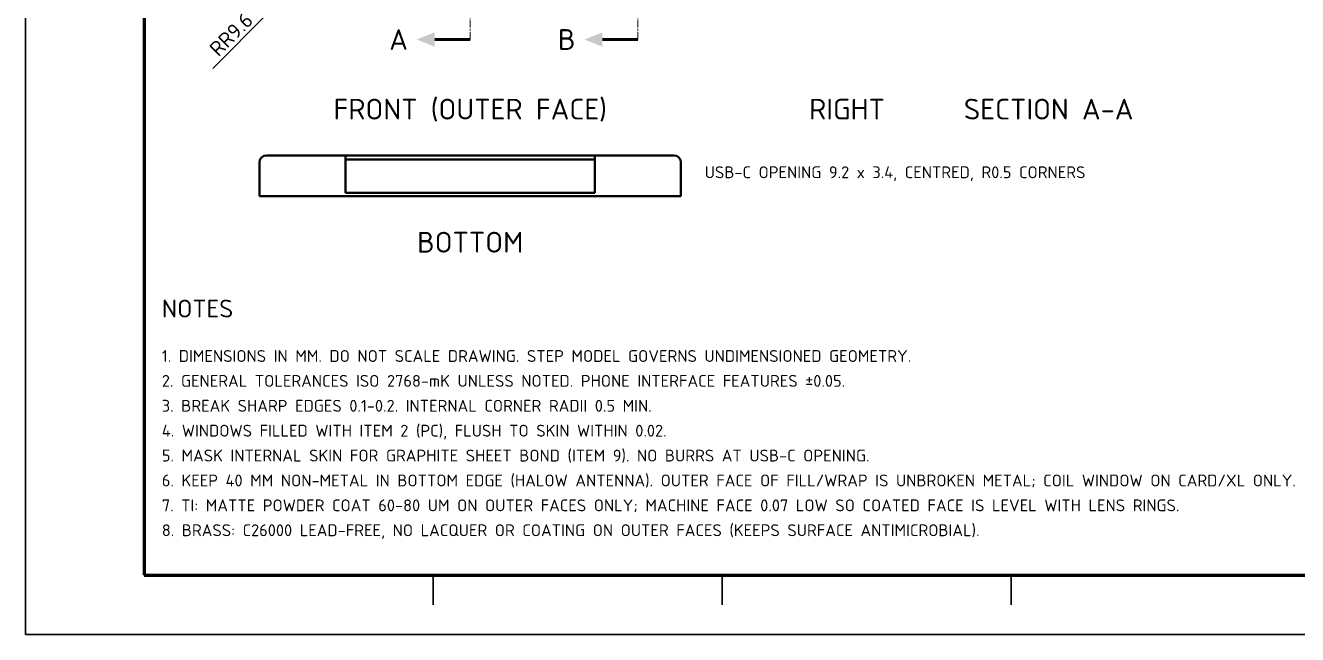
# Model space of a CAD drawing. Header units: millimetres. Extents: x 0 to 420, y 0 to 297.
# Drawn here: x 0 to 214.5, y 0 to 102.8 of the extents above; entities that cross this region are included whole.
import ezdxf
from ezdxf.enums import TextEntityAlignment as Align

# ---------------------------------------------------------------- set-up
doc = ezdxf.new("R2010")
doc.units = ezdxf.units.MM
doc.header["$LTSCALE"] = 0.4
doc.linetypes.add('CENTER', pattern=[5.08, 3.175, -0.635, 0.635, -0.635])
for name, color, linetype, lineweight in [('BORDER', 7, 'CONTINUOUS', 70), ('CENTER', 1, 'CENTER', 18), ('DIM', 4, 'CONTINUOUS', 18), ('OUTLINE', 7, 'CONTINUOUS', 50), ('SECTION', 7, 'CONTINUOUS', 50), ('TEXT', 7, 'CONTINUOUS', 25), ('TITLE', 7, 'CONTINUOUS', 35)]:
    doc.layers.add(name, color=color, linetype=linetype, lineweight=lineweight)
doc.styles.add('KHENSU', font='isocpeur.ttf')
doc.dimstyles.new('KHENSU', dxfattribs={"dimtxt": 2.5, "dimasz": 2, "dimexe": 1, "dimexo": 0.8, "dimgap": 0.6, "dimtad": 1, "dimdsep": 46, "dimtxsty": 'KHENSU', "dimcen": -1.5, "dimclrd": 4, "dimclre": 4, "dimclrt": 7, "dimazin": 3, "dimtfac": 1, "dimtmove": 2, "dimatfit": 3})

msp = doc.modelspace()

# ---------------------------------------------------------------- linework, layer by layer
at = {"layer": 'BORDER'}
msp.add_lwpolyline([(20, 10), (410, 10), (410, 287), (20, 287)], close=True, dxfattribs=at)
at = {"layer": 'CENTER'}
for p, q in [((75, 100.4), (75, 255.6)), ((103.275, 100.4), (103.275, 130.4))]:
    msp.add_line(p, q, dxfattribs=at)
at = {"layer": 'OUTLINE'}
for p, q in [((39.45, 73.95), (39.45, 79.65)), ((49.05, 80.85), (54, 80.85)), ((54, 80.85), (96, 80.85)), ((54, 80.15), (96, 80.15)), ((54, 79.65), (54, 74.55)), ((96, 80.85), (100.95, 80.85)), ((96, 74.55), (96, 79.65)), ((110.55, 73.95), (110.55, 79.65)), ((49.05, 73.95), (100.95, 73.95)), ((54, 74.55), (96, 74.55))]:
    msp.add_line(p, q, dxfattribs=at)
for points in [[(40.65, 80.85), (40.921, 80.85), (41.192, 80.85), (41.463, 80.85), (41.734, 80.85), (42.005, 80.85), (42.276, 80.85), (42.547, 80.85), (42.818, 80.85), (43.089, 80.85), (43.36, 80.85), (43.631, 80.85), (43.902, 80.85), (44.173, 80.85), (44.444, 80.85), (44.715, 80.85), (44.985, 80.85), (45.256, 80.85), (45.527, 80.85), (45.798, 80.85), (46.069, 80.85), (46.34, 80.85), (46.611, 80.85), (46.882, 80.85), (47.153, 80.85), (47.424, 80.85), (47.695, 80.85), (47.966, 80.85), (48.237, 80.85), (48.508, 80.85), (48.779, 80.85), (49.05, 80.85)], [(40.654, 80.85), (40.925, 80.85), (41.196, 80.85), (41.466, 80.85), (41.737, 80.85), (42.008, 80.85), (42.279, 80.85), (42.55, 80.85), (42.821, 80.85), (43.091, 80.85), (43.362, 80.85), (43.633, 80.85), (43.904, 80.85), (44.175, 80.85), (44.446, 80.85), (44.717, 80.85), (44.987, 80.85), (45.258, 80.85), (45.529, 80.85), (45.8, 80.85), (46.071, 80.85), (46.342, 80.85), (46.612, 80.85), (46.883, 80.85), (47.154, 80.85), (47.425, 80.85), (47.696, 80.85), (47.967, 80.85), (48.237, 80.85), (48.508, 80.85), (48.779, 80.85), (49.05, 80.85)], [(49.05, 80.85), (48.779, 80.85), (48.508, 80.85), (48.237, 80.85), (47.967, 80.85), (47.696, 80.85), (47.425, 80.85), (47.154, 80.85), (46.883, 80.85), (46.612, 80.85), (46.342, 80.85), (46.071, 80.85), (45.8, 80.85), (45.529, 80.85), (45.258, 80.85), (44.987, 80.85), (44.717, 80.85), (44.446, 80.85), (44.175, 80.85), (43.904, 80.85), (43.633, 80.85), (43.362, 80.85), (43.091, 80.85), (42.821, 80.85), (42.55, 80.85), (42.279, 80.85), (42.008, 80.85), (41.737, 80.85), (41.466, 80.85), (41.196, 80.85), (40.925, 80.85), (40.654, 80.85)], [(54, 80.85), (54, 80.811), (54, 80.773), (54, 80.734), (54, 80.695), (54, 80.656), (54, 80.618), (54, 80.579), (54, 80.54), (54, 80.502), (54, 80.463), (54, 80.424), (54, 80.385), (54, 80.347), (54, 80.308), (54, 80.269), (54, 80.231), (54, 80.192), (54, 80.153), (54, 80.115), (54, 80.076), (54, 80.037), (54, 79.998), (54, 79.96), (54, 79.921), (54, 79.882), (54, 79.844), (54, 79.805), (54, 79.766), (54, 79.727), (54, 79.689), (54, 79.65)], [(96, 80.85), (96, 80.811), (96, 80.773), (96, 80.734), (96, 80.695), (96, 80.656), (96, 80.618), (96, 80.579), (96, 80.54), (96, 80.502), (96, 80.463), (96, 80.424), (96, 80.385), (96, 80.347), (96, 80.308), (96, 80.269), (96, 80.231), (96, 80.192), (96, 80.153), (96, 80.115), (96, 80.076), (96, 80.037), (96, 79.998), (96, 79.96), (96, 79.921), (96, 79.882), (96, 79.844), (96, 79.805), (96, 79.766), (96, 79.727), (96, 79.689), (96, 79.65)], [(100.95, 80.85), (101.221, 80.85), (101.492, 80.85), (101.763, 80.85), (102.034, 80.85), (102.305, 80.85), (102.576, 80.85), (102.847, 80.85), (103.118, 80.85), (103.389, 80.85), (103.66, 80.85), (103.931, 80.85), (104.202, 80.85), (104.473, 80.85), (104.744, 80.85), (105.015, 80.85), (105.285, 80.85), (105.556, 80.85), (105.827, 80.85), (106.098, 80.85), (106.369, 80.85), (106.64, 80.85), (106.911, 80.85), (107.182, 80.85), (107.453, 80.85), (107.724, 80.85), (107.995, 80.85), (108.266, 80.85), (108.537, 80.85), (108.808, 80.85), (109.079, 80.85), (109.35, 80.85)], [(100.95, 80.85), (101.221, 80.85), (101.492, 80.85), (101.763, 80.85), (102.033, 80.85), (102.304, 80.85), (102.575, 80.85), (102.846, 80.85), (103.117, 80.85), (103.388, 80.85), (103.658, 80.85), (103.929, 80.85), (104.2, 80.85), (104.471, 80.85), (104.742, 80.85), (105.013, 80.85), (105.283, 80.85), (105.554, 80.85), (105.825, 80.85), (106.096, 80.85), (106.367, 80.85), (106.638, 80.85), (106.909, 80.85), (107.179, 80.85), (107.45, 80.85), (107.721, 80.85), (107.992, 80.85), (108.263, 80.85), (108.534, 80.85), (108.804, 80.85), (109.075, 80.85), (109.346, 80.85)], [(109.35, 80.85), (109.35, 80.85), (109.35, 80.85), (109.35, 80.85), (109.35, 80.85), (109.349, 80.85), (109.349, 80.85), (109.349, 80.85), (109.349, 80.85), (109.349, 80.85), (109.349, 80.85), (109.349, 80.85), (109.349, 80.85), (109.348, 80.85), (109.348, 80.85), (109.348, 80.85), (109.348, 80.85), (109.348, 80.85), (109.348, 80.85), (109.348, 80.85), (109.348, 80.85), (109.347, 80.85), (109.347, 80.85), (109.347, 80.85), (109.347, 80.85), (109.347, 80.85), (109.347, 80.85), (109.347, 80.85), (109.347, 80.85), (109.346, 80.85), (109.346, 80.85), (109.346, 80.85)], [(49.05, 73.95), (48.74, 73.95), (48.431, 73.95), (48.121, 73.95), (47.811, 73.95), (47.502, 73.95), (47.192, 73.95), (46.882, 73.95), (46.573, 73.95), (46.263, 73.95), (45.953, 73.95), (45.644, 73.95), (45.334, 73.95), (45.024, 73.95), (44.715, 73.95), (44.405, 73.95), (44.095, 73.95), (43.785, 73.95), (43.476, 73.95), (43.166, 73.95), (42.856, 73.95), (42.547, 73.95), (42.237, 73.95), (41.927, 73.95), (41.618, 73.95), (41.308, 73.95), (40.998, 73.95), (40.689, 73.95), (40.379, 73.95), (40.069, 73.95), (39.76, 73.95), (39.45, 73.95)], [(100.95, 73.95), (101.26, 73.95), (101.569, 73.95), (101.879, 73.95), (102.189, 73.95), (102.498, 73.95), (102.808, 73.95), (103.118, 73.95), (103.427, 73.95), (103.737, 73.95), (104.047, 73.95), (104.356, 73.95), (104.666, 73.95), (104.976, 73.95), (105.285, 73.95), (105.595, 73.95), (105.905, 73.95), (106.215, 73.95), (106.524, 73.95), (106.834, 73.95), (107.144, 73.95), (107.453, 73.95), (107.763, 73.95), (108.073, 73.95), (108.382, 73.95), (108.692, 73.95), (109.002, 73.95), (109.311, 73.95), (109.621, 73.95), (109.931, 73.95), (110.24, 73.95), (110.55, 73.95)]]:
    msp.add_lwpolyline(points, dxfattribs=at)
for centre, start, end in [((40.65, 79.65), 90, 180), ((40.65, 79.65), 90, 180), ((109.35, 79.65), 0, 90), ((109.35, 79.65), 0, 90)]:
    msp.add_arc(centre, 1.2, start, end, dxfattribs=at)
at = {"layer": 'SECTION', "const_width": 0.5}
for points in [[(75, 100.4), (69, 100.4)], [(103.275, 100.4), (97.275, 100.4)]]:
    msp.add_lwpolyline(points, dxfattribs=at)
at = {"layer": 'SECTION'}
for points in [[(69, 101.6), (66, 100.4), (69, 99.2)], [(97.275, 101.6), (94.275, 100.4), (97.275, 99.2)]]:
    msp.add_solid(points, dxfattribs=at)
at = {"layer": 'TITLE'}
for p, q in [((68.75, 10), (68.75, 5)), ((117.5, 10), (117.5, 5)), ((166.25, 10), (166.25, 5))]:
    msp.add_line(p, q, dxfattribs=at)
msp.add_lwpolyline([(0, 0), (420, 0), (420, 297), (0, 297)], close=True, dxfattribs=at)

# ---------------------------------------------------------------- texts
at = {"layer": 'TEXT', "style": 'KHENSU'}
for s, p in [('A', (64.5, 100.4)), ('B', (92.775, 100.4))]:
    msp.add_text(s, height=3.5, dxfattribs=at).set_placement(p, align=Align.MIDDLE_RIGHT)
for s, p in [('FRONT (OUTER FACE)', (75, 90.4)), ('RIGHT', (138.55, 90.4)), ('SECTION A-A', (172.55, 90.4)), ('BOTTOM', (75, 67.95))]:
    msp.add_text(s, height=3.5, dxfattribs=at).set_placement(p, align=Align.TOP_CENTER)
for s, height, p in [('USB-C OPENING 9.2 x 3.4, CENTRED, R0.5 CORNERS', 2, (114.55, 76.4)), ('NOTES', 3, (23, 52.6)), ('1. DIMENSIONS IN MM. DO NOT SCALE DRAWING. STEP MODEL GOVERNS UNDIMENSIONED GEOMETRY.', 2, (23, 45.4)), ('2. GENERAL TOLERANCES ISO 2768-mK UNLESS NOTED. PHONE INTERFACE FEATURES %%p0.05.', 2, (23, 41.2)), ('3. BREAK SHARP EDGES 0.1-0.2. INTERNAL CORNER RADII 0.5 MIN.', 2, (23, 37)), ('4. WINDOWS FILLED WITH ITEM 2 (PC), FLUSH TO SKIN WITHIN 0.02.', 2, (23, 32.8)), ('5. MASK INTERNAL SKIN FOR GRAPHITE SHEET BOND (ITEM 9). NO BURRS AT USB-C OPENING.', 2, (23, 28.6)), ('6. KEEP 40 MM NON-METAL IN BOTTOM EDGE (HALOW ANTENNA). OUTER FACE OF FILL/WRAP IS UNBROKEN METAL; COIL WINDOW ON CARD/XL ONLY.', 2, (23, 24.4)), ('7. TI: MATTE POWDER COAT 60-80 UM ON OUTER FACES ONLY; MACHINE FACE 0.07 LOW SO COATED FACE IS LEVEL WITH LENS RINGS.', 2, (23, 20.2)), ('8. BRASS: C26000 LEAD-FREE, NO LACQUER OR COATING ON OUTER FACES (KEEPS SURFACE ANTIMICROBIAL).', 2, (23, 16))]:
    msp.add_text(s, height=height, dxfattribs=at).set_placement(p, align=Align.BOTTOM_LEFT)

# ---------------------------------------------------------------- dimensions: what is measured, and where the dimension line sits
at = {"layer": 'DIM'}
msp.add_radius_dim(center=(49.05, 113), mpoint=(42.262, 106.212), text='R<>', dimstyle='KHENSU', override={"dimlfac": 1}, dxfattribs=at).render()

doc.saveas('drawing.dxf')
